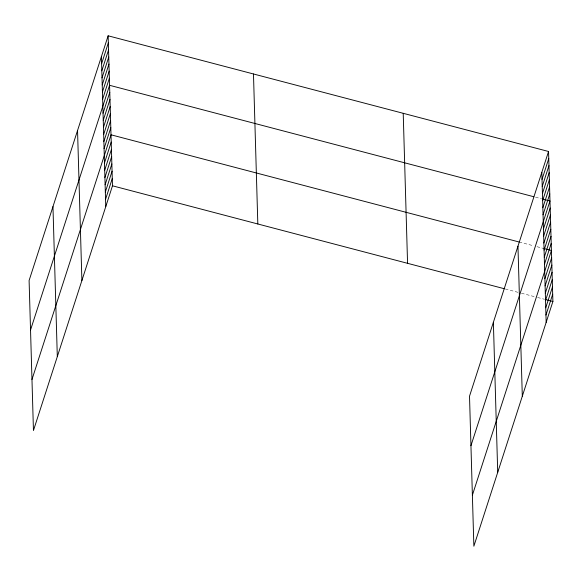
<?xml version="1.0" encoding="UTF-8"?>
<svg xmlns="http://www.w3.org/2000/svg" width="582" height="582" viewBox="0 0 582 582"><rect width="100%" height="100%" fill="white"/><g stroke="black" fill="none" stroke-linecap="round" stroke-linejoin="round"><path stroke-width="0.44" stroke-dasharray="2.91 2.18" d="M535.535 197.196L541.486 198.753M519.122 242.003L533.57 245.8M536.975 246.695L542.919 248.259M505.307 288.992L518.053 292.339M521.45 293.233L535.054 296.805M537.601 297.475L544.403 299.257"/><path stroke-width="0.87" d="M108.136 35.8L29.1 280.509L33.45 430.513L112.486 185.804L108.136 35.8L548.55 151.487L552.9 301.491L473.864 546.2L469.514 396.197L548.55 151.487M101.61 63.722L108.347 42.872M101.814 70.793L108.55 49.943M102.017 77.864L108.754 57.014M102.228 84.936L108.958 64.085M102.432 92.007L109.161 71.157M102.636 99.078L109.372 78.228M30.533 330.009L109.576 85.299L533.84 196.745M103.043 113.221L109.78 92.371M103.247 120.292L109.983 99.442M103.458 127.363L110.187 106.513M103.661 134.435L110.391 113.585M103.865 141.506L110.602 120.656M104.069 148.577L110.806 127.727M31.974 379.508L111.009 134.798L519.122 242.003M104.484 162.938L111.22 142.088M104.695 170.22L111.431 149.37M104.906 177.51L111.642 156.66M105.116 184.792L111.853 163.942M105.335 192.082L112.064 171.232M105.546 199.364L112.275 178.514M542.024 179.409L548.753 158.559M542.228 186.48L548.964 165.63M542.431 193.551L549.168 172.701M542.635 200.623L549.372 179.773M542.839 207.694L549.575 186.844M543.05 214.765L549.779 193.915M470.947 445.696L549.983 200.986L542.337 198.979M543.457 228.908L550.194 208.058M543.661 235.979L550.397 215.129M543.864 243.05L550.601 222.2M544.075 250.122L550.805 229.279M544.279 257.193L551.009 236.35M544.483 264.272L551.219 243.422M472.38 495.202L551.423 250.493L543.77 248.478M544.898 278.625L551.634 257.775M545.108 285.915L551.845 265.065M545.319 293.197L552.056 272.347M545.53 300.487L552.267 279.636M545.741 307.769L552.478 286.919M545.952 315.058L552.689 294.208M112.486 185.804L504.456 288.767M545.254 299.483L552.9 301.491M541.82 172.337L546.163 322.341M517.958 246.208L522.309 396.218M493.376 322.326L497.719 472.329M403.217 113.308L407.567 263.311M253.476 73.972L257.826 223.983M101.406 56.65L105.757 206.654M77.544 130.521L81.895 280.524M52.962 206.632L57.312 356.635"/></g></svg>
